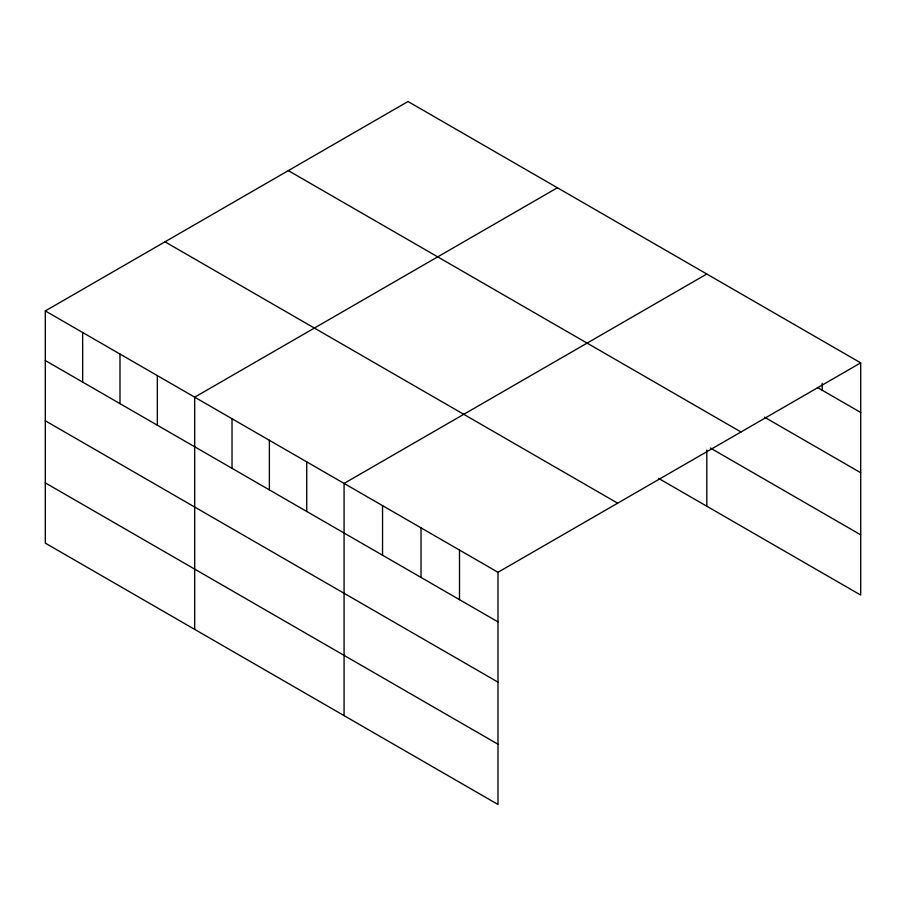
<?xml version="1.0" encoding="UTF-8"?>
<svg xmlns="http://www.w3.org/2000/svg" width="906" height="906" viewBox="0 0 906 906"><rect width="100%" height="100%" fill="white"/><g stroke="black" fill="none" stroke-linecap="round" stroke-linejoin="round"><path stroke-width="1.36" d="M45.3 310.928L497.983 572.286L497.983 804.483L45.3 543.136L45.3 310.928L408.017 101.517L860.7 362.864L860.7 595.072L658.594 478.391M557.405 187.757L194.688 397.179L194.688 629.376M706.793 274.008L344.076 483.419L344.076 715.627M497.983 572.286L860.7 362.864M817.416 387.474L860.7 412.468M764.505 417.19L860.7 472.728M288.323 170.622L741.006 431.981M710.395 448.04L860.7 534.812M164.994 241.823L617.677 503.181M45.3 360.531L497.983 621.878M45.3 420.792L497.983 682.139M45.3 482.875L497.983 744.222M822.218 383.363L822.218 390.248M706.793 450.055L706.793 506.216M459.501 550.067L459.501 599.67M421.03 527.847L421.03 577.45M382.547 505.639L382.547 555.242M306.726 461.856L306.726 511.46M269.376 440.293L269.376 489.897M232.027 418.742L232.027 468.334M157.338 375.616L157.338 425.208M119.988 354.053L119.988 403.646M82.65 332.491L82.65 382.094"/></g></svg>
